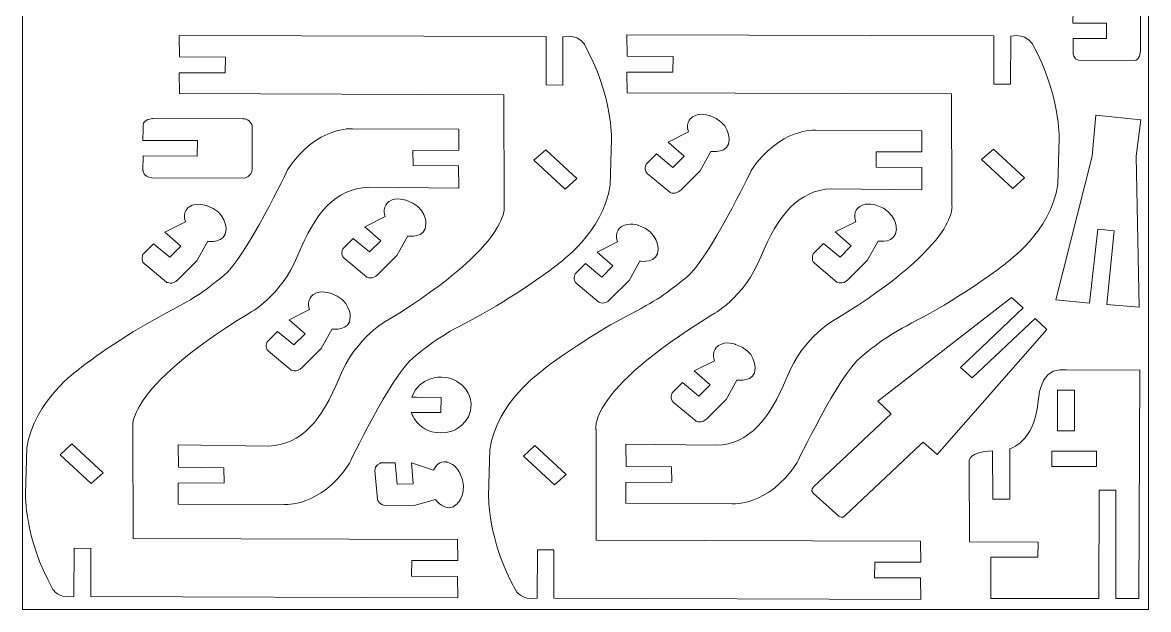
# Model space of a CAD drawing. Header units: millimetres. Extents: x -291 to 122, y -94 to 216.
# Drawn here: x -291.3 to -86.3, y -94.1 to 12.8 of the extents above; entities that cross this region are included whole.
import ezdxf

# ---------------------------------------------------------------- set-up
doc = ezdxf.new("R2010")
doc.units = ezdxf.units.MM
doc.header["$MEASUREMENT"] = 0
doc.layers.add('layer 1', color=7, linetype='Continuous')

msp = doc.modelspace()

# ---------------------------------------------------------------- linework, layer by layer
at = {"layer": 'layer 1', "color": 250, "lineweight": 20}
for points in [[(-291.261, -94.1381), (-86.261, -94.1381), (-86.261, 216.2479), (-291.261, 216.2479), (-291.261, -94.1381)], [(-102.7991, -61.5552), (-99.7037, -61.5552), (-99.7037, -54.1772), (-102.7991, -54.1772), (-102.7991, -61.5552)], [(-103.8462, -68.0952), (-95.7236, -68.0952), (-95.7236, -65.3022), (-103.8462, -65.3022), (-103.8462, -68.0952)]]:
    msp.add_lwpolyline(points, close=True, dxfattribs=at)
for points, knots in [([(-100.0139, 12.7359), (-100.0139, 12.7359), (-93.8823, 12.7243), (-93.8823, 12.7243), (-93.8823, 12.7243), (-93.8823, 12.7243), (-93.9039, 9.9082), (-93.9039, 9.9082), (-93.9039, 9.9082), (-93.9039, 9.9082), (-99.9924, 9.943), (-99.9924, 9.943), (-99.9924, 9.943), (-99.9924, 9.943), (-100.0032, 7.2841), (-100.0032, 7.2841), (-100.0032, 7.2841), (-100.0032, 7.2841), (-99.9709, 6.0911), (-99.0088, 5.9749), (-99.0088, 5.9749), (-99.0088, 5.9749), (-88.6339, 5.9048), (-88.6339, 5.9048), (-88.6339, 5.9048), (-88.6339, 5.9048), (-87.7436, 6.1084), (-87.7401, 7.5922), (-87.7401, 7.5922), (-87.7401, 7.5922), (-87.7433, 15.4706), (-87.7433, 15.4706), (-87.7433, 15.4706), (-87.7433, 15.4706), (-87.9515, 16.7507), (-88.7915, 16.7158), (-88.7915, 16.7158), (-88.7915, 16.7158), (-98.9153, 16.7623), (-98.9153, 16.7623), (-98.9153, 16.7623), (-98.9153, 16.7623), (-99.9637, 16.6344), (-99.9923, 15.552), (-99.9923, 15.552), (-99.9923, 15.552), (-99.9995, 14.9352), (-99.9995, 14.9352), (-99.9995, 14.9352), (-99.9995, 14.9352), (-100.0139, 12.7359), (-100.0139, 12.7359)], [0, 0, 0, 0, 0.07142857, 0.07142857, 0.07142857, 0.07142857, 0.14285714, 0.14285714, 0.14285714, 0.14285714, 0.21428571, 0.21428571, 0.21428571, 0.21428571, 0.28571429, 0.28571429, 0.28571429, 0.28571429, 0.35714286, 0.35714286, 0.35714286, 0.35714286, 0.42857143, 0.42857143, 0.42857143, 0.42857143, 0.5, 0.5, 0.5, 0.5, 0.57142857, 0.57142857, 0.57142857, 0.57142857, 0.64285714, 0.64285714, 0.64285714, 0.64285714, 0.71428571, 0.71428571, 0.71428571, 0.71428571, 0.78571429, 0.78571429, 0.78571429, 0.78571429, 0.85714286, 0.85714286, 0.85714286, 0.85714286, 1, 1, 1, 1]), ([(-262.7272, 10.4819), (-262.7272, 10.4819), (-262.6807, 6.5718), (-262.6807, 6.5718), (-262.6807, 6.5718), (-262.6807, 6.5718), (-254.3018, 6.5252), (-254.3018, 6.5252), (-254.3018, 6.5252), (-254.3018, 6.5252), (-254.3485, 3.6858), (-254.3485, 3.6858), (-254.3485, 3.6858), (-254.3485, 3.6858), (-262.7272, 3.6858), (-262.7272, 3.6858), (-262.7272, 3.6858), (-262.7272, 3.6858), (-262.6575, -0.1312), (-262.6575, -0.1312), (-262.6575, -0.1312), (-262.6575, -0.1312), (-203.6335, -0.3175), (-203.6335, -0.3175), (-203.6335, -0.3175), (-203.6335, -0.3175), (-203.5871, -20.4031), (-203.5871, -20.4031), (-203.5871, -20.4031), (-203.5871, -20.4031), (-201.5859, -27.1991), (-224.6739, -41.35), (-224.6739, -41.35), (-224.6739, -41.35), (-230.5391, -44.3294), (-233.6112, -51.9633), (-233.6112, -51.9633), (-236.6833, -59.5971), (-240.5004, -64.1124), (-246.4586, -64.3452), (-246.4586, -64.3452), (-246.4586, -64.3452), (-262.9135, -64.159), (-262.9135, -64.159), (-262.9135, -64.159), (-262.9135, -64.159), (-262.8788, -68.2206), (-262.8788, -68.2206), (-262.8788, -68.2206), (-262.8788, -68.2206), (-254.5932, -68.2904), (-254.5932, -68.2904), (-254.5932, -68.2904), (-254.5932, -68.2904), (-254.57, -71.0601), (-254.57, -71.0601), (-254.57, -71.0601), (-254.57, -71.0601), (-262.914, -71.0949), (-262.914, -71.0949), (-262.914, -71.0949), (-262.914, -71.0949), (-262.9256, -74.912), (-262.9256, -74.912), (-262.9256, -74.912), (-262.9256, -74.912), (-243.5734, -75.0052), (-243.5734, -75.0052), (-243.5734, -75.0052), (-243.5734, -75.0052), (-237.0567, -75.5402), (-231.8431, -67.6734), (-231.8431, -67.6734), (-231.8431, -67.6734), (-224.116, -51.521), (-220.1129, -48.2625), (-220.1129, -48.2625), (-216.1097, -45.0041), (-215.0856, -44.2594), (-208.7085, -40.9079), (-208.7085, -40.9079), (-202.3313, -37.5564), (-193.999, -31.5985), (-193.6732, -31.0864), (-193.6732, -31.0864), (-193.6732, -31.0864), (-185.5274, -25.4882), (-184.2705, -16.8301), (-184.2705, -16.8301), (-184.2705, -16.8301), (-184.0374, -8.4051), (-184.0374, -8.4051), (-184.0374, -8.4051), (-184.0374, -8.4051), (-183.8048, -0.3518), (-188.9718, 8.8647), (-188.9718, 8.8647), (-188.9718, 8.8647), (-189.9726, 10.7266), (-192.8586, 10.2379), (-192.8586, 10.2379), (-192.8586, 10.2379), (-192.9052, 1.44), (-192.9052, 1.44), (-192.9052, 1.44), (-192.9052, 1.44), (-195.9309, 1.4634), (-195.9309, 1.4634), (-195.9309, 1.4634), (-195.9309, 1.4634), (-195.9309, 10.2611), (-195.9309, 10.2611), (-195.9309, 10.2611), (-195.9309, 10.2611), (-262.7272, 10.4819), (-262.7272, 10.4819)], [0, 0, 0, 0, 0.03333333, 0.03333333, 0.03333333, 0.03333333, 0.06666667, 0.06666667, 0.06666667, 0.06666667, 0.1, 0.1, 0.1, 0.1, 0.13333333, 0.13333333, 0.13333333, 0.13333333, 0.16666667, 0.16666667, 0.16666667, 0.16666667, 0.2, 0.2, 0.2, 0.2, 0.23333333, 0.23333333, 0.23333333, 0.23333333, 0.26666667, 0.26666667, 0.26666667, 0.26666667, 0.3, 0.3, 0.3, 0.3, 0.33333333, 0.33333333, 0.33333333, 0.33333333, 0.36666667, 0.36666667, 0.36666667, 0.36666667, 0.4, 0.4, 0.4, 0.4, 0.43333333, 0.43333333, 0.43333333, 0.43333333, 0.46666667, 0.46666667, 0.46666667, 0.46666667, 0.5, 0.5, 0.5, 0.5, 0.53333333, 0.53333333, 0.53333333, 0.53333333, 0.56666667, 0.56666667, 0.56666667, 0.56666667, 0.6, 0.6, 0.6, 0.6, 0.63333333, 0.63333333, 0.63333333, 0.63333333, 0.66666667, 0.66666667, 0.66666667, 0.66666667, 0.7, 0.7, 0.7, 0.7, 0.73333333, 0.73333333, 0.73333333, 0.73333333, 0.76666667, 0.76666667, 0.76666667, 0.76666667, 0.8, 0.8, 0.8, 0.8, 0.83333333, 0.83333333, 0.83333333, 0.83333333, 0.86666667, 0.86666667, 0.86666667, 0.86666667, 0.9, 0.9, 0.9, 0.9, 0.93333333, 0.93333333, 0.93333333, 0.93333333, 1, 1, 1, 1]), ([(-181.2167, 10.6105), (-181.2167, 10.6105), (-181.1703, 6.7004), (-181.1703, 6.7004), (-181.1703, 6.7004), (-181.1703, 6.7004), (-172.7913, 6.6538), (-172.7913, 6.6538), (-172.7913, 6.6538), (-172.7913, 6.6538), (-172.838, 3.8144), (-172.838, 3.8144), (-172.838, 3.8144), (-172.838, 3.8144), (-181.2167, 3.8144), (-181.2167, 3.8144), (-181.2167, 3.8144), (-181.2167, 3.8144), (-181.147, -0.0026), (-181.147, -0.0026), (-181.147, -0.0026), (-181.147, -0.0026), (-122.1231, -0.1889), (-122.1231, -0.1889), (-122.1231, -0.1889), (-122.1231, -0.1889), (-122.0766, -20.2745), (-122.0766, -20.2745), (-122.0766, -20.2745), (-122.0766, -20.2745), (-120.0754, -27.0705), (-143.1634, -41.2214), (-143.1634, -41.2214), (-143.1634, -41.2214), (-149.0286, -44.2008), (-152.1007, -51.8347), (-152.1007, -51.8347), (-155.1729, -59.4685), (-158.9899, -63.9838), (-164.9481, -64.2165), (-164.9481, -64.2165), (-164.9481, -64.2165), (-181.403, -64.0304), (-181.403, -64.0304), (-181.403, -64.0304), (-181.403, -64.0304), (-181.3684, -68.092), (-181.3684, -68.092), (-181.3684, -68.092), (-181.3684, -68.092), (-173.0827, -68.1618), (-173.0827, -68.1618), (-173.0827, -68.1618), (-173.0827, -68.1618), (-173.0595, -70.9315), (-173.0595, -70.9315), (-173.0595, -70.9315), (-173.0595, -70.9315), (-181.4035, -70.9663), (-181.4035, -70.9663), (-181.4035, -70.9663), (-181.4035, -70.9663), (-181.4152, -74.7833), (-181.4152, -74.7833), (-181.4152, -74.7833), (-181.4152, -74.7833), (-162.0629, -74.8766), (-162.0629, -74.8766), (-162.0629, -74.8766), (-162.0629, -74.8766), (-155.5462, -75.4116), (-150.3326, -67.5448), (-150.3326, -67.5448), (-150.3326, -67.5448), (-142.6055, -51.3924), (-138.6024, -48.1339), (-138.6024, -48.1339), (-134.5992, -44.8755), (-133.5751, -44.1308), (-127.198, -40.7793), (-127.198, -40.7793), (-120.8208, -37.4278), (-112.4885, -31.4699), (-112.1627, -30.9577), (-112.1627, -30.9577), (-112.1627, -30.9577), (-104.0169, -25.3596), (-102.76, -16.7015), (-102.76, -16.7015), (-102.76, -16.7015), (-102.5269, -8.2765), (-102.5269, -8.2765), (-102.5269, -8.2765), (-102.5269, -8.2765), (-102.2943, -0.2232), (-107.4613, 8.9933), (-107.4613, 8.9933), (-107.4613, 8.9933), (-108.4622, 10.8552), (-111.3481, 10.3665), (-111.3481, 10.3665), (-111.3481, 10.3665), (-111.3948, 1.5687), (-111.3948, 1.5687), (-111.3948, 1.5687), (-111.3948, 1.5687), (-114.4204, 1.5921), (-114.4204, 1.5921), (-114.4204, 1.5921), (-114.4204, 1.5921), (-114.4204, 10.3897), (-114.4204, 10.3897), (-114.4204, 10.3897), (-114.4204, 10.3897), (-181.2167, 10.6105), (-181.2167, 10.6105)], [0, 0, 0, 0, 0.03333333, 0.03333333, 0.03333333, 0.03333333, 0.06666667, 0.06666667, 0.06666667, 0.06666667, 0.1, 0.1, 0.1, 0.1, 0.13333333, 0.13333333, 0.13333333, 0.13333333, 0.16666667, 0.16666667, 0.16666667, 0.16666667, 0.2, 0.2, 0.2, 0.2, 0.23333333, 0.23333333, 0.23333333, 0.23333333, 0.26666667, 0.26666667, 0.26666667, 0.26666667, 0.3, 0.3, 0.3, 0.3, 0.33333333, 0.33333333, 0.33333333, 0.33333333, 0.36666667, 0.36666667, 0.36666667, 0.36666667, 0.4, 0.4, 0.4, 0.4, 0.43333333, 0.43333333, 0.43333333, 0.43333333, 0.46666667, 0.46666667, 0.46666667, 0.46666667, 0.5, 0.5, 0.5, 0.5, 0.53333333, 0.53333333, 0.53333333, 0.53333333, 0.56666667, 0.56666667, 0.56666667, 0.56666667, 0.6, 0.6, 0.6, 0.6, 0.63333333, 0.63333333, 0.63333333, 0.63333333, 0.66666667, 0.66666667, 0.66666667, 0.66666667, 0.7, 0.7, 0.7, 0.7, 0.73333333, 0.73333333, 0.73333333, 0.73333333, 0.76666667, 0.76666667, 0.76666667, 0.76666667, 0.8, 0.8, 0.8, 0.8, 0.83333333, 0.83333333, 0.83333333, 0.83333333, 0.86666667, 0.86666667, 0.86666667, 0.86666667, 0.9, 0.9, 0.9, 0.9, 0.93333333, 0.93333333, 0.93333333, 0.93333333, 1, 1, 1, 1]), ([(-172.8526, -13.5627), (-172.8526, -13.5627), (-175.8283, -11.0868), (-175.8283, -11.0868), (-175.8283, -11.0868), (-175.8283, -11.0868), (-177.7136, -12.9721), (-177.7136, -12.9721), (-177.7136, -12.9721), (-177.7136, -12.9721), (-178.2144, -14.0773), (-177.5045, -14.6825), (-177.5045, -14.6825), (-177.5045, -14.6825), (-173.4198, -18.1038), (-173.4198, -18.1038), (-173.4198, -18.1038), (-173.4198, -18.1038), (-172.3491, -18.7208), (-171.3716, -17.6501), (-171.3716, -17.6501), (-171.3716, -17.6501), (-167.9038, -14.1938), (-167.9038, -14.1938), (-167.9038, -14.1938), (-167.9038, -14.1938), (-165.9133, -10.6443), (-165.9133, -10.6443), (-165.9133, -10.6443), (-165.9133, -10.6443), (-162.5731, -11.1799), (-162.5963, -8.4566), (-162.5963, -8.4566), (-162.5963, -8.4566), (-162.4914, -5.2913), (-166.1689, -4.1391), (-166.1689, -4.1391), (-166.1689, -4.1391), (-167.961, -3.4639), (-169.2644, -4.3485), (-169.2644, -4.3485), (-169.2644, -4.3485), (-170.719, -5.1746), (-169.9859, -7.1181), (-169.9859, -7.1181), (-169.9859, -7.1181), (-173.7333, -8.9802), (-173.7333, -8.9802), (-173.7333, -8.9802), (-173.7333, -8.9802), (-170.8239, -11.5287), (-170.8239, -11.5287), (-170.8239, -11.5287), (-170.8239, -11.5287), (-172.8526, -13.5627), (-172.8526, -13.5627)], [0, 0, 0, 0, 0.06666667, 0.06666667, 0.06666667, 0.06666667, 0.13333333, 0.13333333, 0.13333333, 0.13333333, 0.2, 0.2, 0.2, 0.2, 0.26666667, 0.26666667, 0.26666667, 0.26666667, 0.33333333, 0.33333333, 0.33333333, 0.33333333, 0.4, 0.4, 0.4, 0.4, 0.46666667, 0.46666667, 0.46666667, 0.46666667, 0.53333333, 0.53333333, 0.53333333, 0.53333333, 0.6, 0.6, 0.6, 0.6, 0.66666667, 0.66666667, 0.66666667, 0.66666667, 0.73333333, 0.73333333, 0.73333333, 0.73333333, 0.8, 0.8, 0.8, 0.8, 0.86666667, 0.86666667, 0.86666667, 0.86666667, 1, 1, 1, 1]), ([(-95.8241, -4.027), (-95.8241, -4.027), (-87.6781, -4.9114), (-87.6781, -4.9114), (-87.6781, -4.9114), (-87.6781, -4.9114), (-88.5159, -11.5214), (-88.5159, -11.5214), (-88.5159, -11.5214), (-88.5159, -11.5214), (-87.9573, -39.0316), (-87.9573, -39.0316), (-87.9573, -39.0316), (-87.9573, -39.0316), (-93.8692, -38.5661), (-93.8692, -38.5661), (-93.8692, -38.5661), (-93.8692, -38.5661), (-92.5192, -25.1135), (-92.5192, -25.1135), (-92.5192, -25.1135), (-92.5192, -25.1135), (-95.4983, -24.8343), (-95.4983, -24.8343), (-95.4983, -24.8343), (-95.4983, -24.8343), (-96.9879, -38.3333), (-96.9879, -38.3333), (-96.9879, -38.3333), (-96.9879, -38.3333), (-103.1323, -37.6817), (-103.1323, -37.6817), (-103.1323, -37.6817), (-103.1323, -37.6817), (-96.5227, -11.521), (-96.5227, -11.521), (-96.5227, -11.521), (-96.5227, -11.521), (-95.8241, -4.027), (-95.8241, -4.027)], [0, 0, 0, 0, 0.09090909, 0.09090909, 0.09090909, 0.09090909, 0.18181818, 0.18181818, 0.18181818, 0.18181818, 0.27272727, 0.27272727, 0.27272727, 0.27272727, 0.36363636, 0.36363636, 0.36363636, 0.36363636, 0.45454545, 0.45454545, 0.45454545, 0.45454545, 0.54545455, 0.54545455, 0.54545455, 0.54545455, 0.63636364, 0.63636364, 0.63636364, 0.63636364, 0.72727273, 0.72727273, 0.72727273, 0.72727273, 0.81818182, 0.81818182, 0.81818182, 0.81818182, 1, 1, 1, 1]), ([(-212.0197, -92.0143), (-212.0197, -92.0143), (-212.0661, -88.1042), (-212.0661, -88.1042), (-212.0661, -88.1042), (-212.0661, -88.1042), (-220.445, -88.0576), (-220.445, -88.0576), (-220.445, -88.0576), (-220.445, -88.0576), (-220.3984, -85.2182), (-220.3984, -85.2182), (-220.3984, -85.2182), (-220.3984, -85.2182), (-212.0197, -85.2182), (-212.0197, -85.2182), (-212.0197, -85.2182), (-212.0197, -85.2182), (-212.0893, -81.4012), (-212.0893, -81.4012), (-212.0893, -81.4012), (-212.0893, -81.4012), (-271.1133, -81.2149), (-271.1133, -81.2149), (-271.1133, -81.2149), (-271.1133, -81.2149), (-271.1598, -61.1293), (-271.1598, -61.1293), (-271.1598, -61.1293), (-271.1598, -61.1293), (-273.161, -54.3332), (-250.073, -40.1824), (-250.073, -40.1824), (-250.073, -40.1824), (-244.2078, -37.203), (-241.1356, -29.5691), (-241.1356, -29.5691), (-238.0635, -21.9353), (-234.2465, -17.42), (-228.2882, -17.1872), (-228.2882, -17.1872), (-228.2882, -17.1872), (-211.8334, -17.3734), (-211.8334, -17.3734), (-211.8334, -17.3734), (-211.8334, -17.3734), (-211.868, -13.3118), (-211.868, -13.3118), (-211.868, -13.3118), (-211.868, -13.3118), (-220.1537, -13.242), (-220.1537, -13.242), (-220.1537, -13.242), (-220.1537, -13.242), (-220.1769, -10.4723), (-220.1769, -10.4723), (-220.1769, -10.4723), (-220.1769, -10.4723), (-211.8328, -10.4374), (-211.8328, -10.4374), (-211.8328, -10.4374), (-211.8328, -10.4374), (-211.8212, -6.6204), (-211.8212, -6.6204), (-211.8212, -6.6204), (-211.8212, -6.6204), (-231.1735, -6.5272), (-231.1735, -6.5272), (-231.1735, -6.5272), (-231.1735, -6.5272), (-237.6902, -5.9922), (-242.9038, -13.859), (-242.9038, -13.859), (-242.9038, -13.859), (-250.6308, -30.0114), (-254.634, -33.2698), (-254.634, -33.2698), (-258.6371, -36.5283), (-259.6612, -37.273), (-266.0384, -40.6245), (-266.0384, -40.6245), (-272.4156, -43.976), (-280.7479, -49.9339), (-281.0737, -50.446), (-281.0737, -50.446), (-281.0737, -50.446), (-289.2195, -56.0442), (-290.4763, -64.7023), (-290.4763, -64.7023), (-290.4763, -64.7023), (-290.7095, -73.1273), (-290.7095, -73.1273), (-290.7095, -73.1273), (-290.7095, -73.1273), (-290.942, -81.1806), (-285.7751, -90.3971), (-285.7751, -90.3971), (-285.7751, -90.3971), (-284.7742, -92.259), (-281.8882, -91.7702), (-281.8882, -91.7702), (-281.8882, -91.7702), (-281.8416, -82.9724), (-281.8416, -82.9724), (-281.8416, -82.9724), (-281.8416, -82.9724), (-278.816, -82.9958), (-278.816, -82.9958), (-278.816, -82.9958), (-278.816, -82.9958), (-278.816, -91.7935), (-278.816, -91.7935), (-278.816, -91.7935), (-278.816, -91.7935), (-212.0197, -92.0143), (-212.0197, -92.0143)], [0, 0, 0, 0, 0.03333333, 0.03333333, 0.03333333, 0.03333333, 0.06666667, 0.06666667, 0.06666667, 0.06666667, 0.1, 0.1, 0.1, 0.1, 0.13333333, 0.13333333, 0.13333333, 0.13333333, 0.16666667, 0.16666667, 0.16666667, 0.16666667, 0.2, 0.2, 0.2, 0.2, 0.23333333, 0.23333333, 0.23333333, 0.23333333, 0.26666667, 0.26666667, 0.26666667, 0.26666667, 0.3, 0.3, 0.3, 0.3, 0.33333333, 0.33333333, 0.33333333, 0.33333333, 0.36666667, 0.36666667, 0.36666667, 0.36666667, 0.4, 0.4, 0.4, 0.4, 0.43333333, 0.43333333, 0.43333333, 0.43333333, 0.46666667, 0.46666667, 0.46666667, 0.46666667, 0.5, 0.5, 0.5, 0.5, 0.53333333, 0.53333333, 0.53333333, 0.53333333, 0.56666667, 0.56666667, 0.56666667, 0.56666667, 0.6, 0.6, 0.6, 0.6, 0.63333333, 0.63333333, 0.63333333, 0.63333333, 0.66666667, 0.66666667, 0.66666667, 0.66666667, 0.7, 0.7, 0.7, 0.7, 0.73333333, 0.73333333, 0.73333333, 0.73333333, 0.76666667, 0.76666667, 0.76666667, 0.76666667, 0.8, 0.8, 0.8, 0.8, 0.83333333, 0.83333333, 0.83333333, 0.83333333, 0.86666667, 0.86666667, 0.86666667, 0.86666667, 0.9, 0.9, 0.9, 0.9, 0.93333333, 0.93333333, 0.93333333, 0.93333333, 1, 1, 1, 1]), ([(-269.3459, -8.6827), (-269.3459, -8.6827), (-259.4077, -8.6943), (-259.4077, -8.6943), (-259.4077, -8.6943), (-259.4077, -8.6943), (-259.4427, -11.5105), (-259.4427, -11.5105), (-259.4427, -11.5105), (-259.4427, -11.5105), (-269.3111, -11.4756), (-269.3111, -11.4756), (-269.3111, -11.4756), (-269.3111, -11.4756), (-269.3285, -14.1345), (-269.3285, -14.1345), (-269.3285, -14.1345), (-269.3285, -14.1345), (-269.2762, -15.3275), (-267.7168, -15.4438), (-267.7168, -15.4438), (-267.7168, -15.4438), (-250.9013, -15.5138), (-250.9013, -15.5138), (-250.9013, -15.5138), (-250.9013, -15.5138), (-249.4583, -15.3102), (-249.4525, -13.8264), (-249.4525, -13.8264), (-249.4525, -13.8264), (-249.4577, -5.948), (-249.4577, -5.948), (-249.4577, -5.948), (-249.4577, -5.948), (-249.7952, -4.6679), (-251.1567, -4.7028), (-251.1567, -4.7028), (-251.1567, -4.7028), (-267.5653, -4.6563), (-267.5653, -4.6563), (-267.5653, -4.6563), (-267.5653, -4.6563), (-269.2645, -4.7842), (-269.3109, -5.8666), (-269.3109, -5.8666), (-269.3109, -5.8666), (-269.3225, -6.4834), (-269.3225, -6.4834), (-269.3225, -6.4834), (-269.3225, -6.4834), (-269.3459, -8.6827), (-269.3459, -8.6827)], [0, 0, 0, 0, 0.07142857, 0.07142857, 0.07142857, 0.07142857, 0.14285714, 0.14285714, 0.14285714, 0.14285714, 0.21428571, 0.21428571, 0.21428571, 0.21428571, 0.28571429, 0.28571429, 0.28571429, 0.28571429, 0.35714286, 0.35714286, 0.35714286, 0.35714286, 0.42857143, 0.42857143, 0.42857143, 0.42857143, 0.5, 0.5, 0.5, 0.5, 0.57142857, 0.57142857, 0.57142857, 0.57142857, 0.64285714, 0.64285714, 0.64285714, 0.64285714, 0.71428571, 0.71428571, 0.71428571, 0.71428571, 0.78571429, 0.78571429, 0.78571429, 0.78571429, 0.85714286, 0.85714286, 0.85714286, 0.85714286, 1, 1, 1, 1]), ([(-127.7041, -92.2977), (-127.7041, -92.2977), (-127.7506, -88.3876), (-127.7506, -88.3876), (-127.7506, -88.3876), (-127.7506, -88.3876), (-136.1295, -88.341), (-136.1295, -88.341), (-136.1295, -88.341), (-136.1295, -88.341), (-136.0829, -85.5016), (-136.0829, -85.5016), (-136.0829, -85.5016), (-136.0829, -85.5016), (-127.7041, -85.5016), (-127.7041, -85.5016), (-127.7041, -85.5016), (-127.7041, -85.5016), (-127.7738, -81.6846), (-127.7738, -81.6846), (-127.7738, -81.6846), (-127.7738, -81.6846), (-186.7978, -81.4983), (-186.7978, -81.4983), (-186.7978, -81.4983), (-186.7978, -81.4983), (-186.8442, -61.4127), (-186.8442, -61.4127), (-186.8442, -61.4127), (-186.8442, -61.4127), (-188.8454, -54.6167), (-165.7574, -40.4658), (-165.7574, -40.4658), (-165.7574, -40.4658), (-159.8922, -37.4864), (-156.8201, -29.8525), (-156.8201, -29.8525), (-153.748, -22.2187), (-149.931, -17.7034), (-143.9727, -17.4707), (-143.9727, -17.4707), (-143.9727, -17.4707), (-127.5178, -17.6568), (-127.5178, -17.6568), (-127.5178, -17.6568), (-127.5178, -17.6568), (-127.5525, -13.5952), (-127.5525, -13.5952), (-127.5525, -13.5952), (-127.5525, -13.5952), (-135.8382, -13.5254), (-135.8382, -13.5254), (-135.8382, -13.5254), (-135.8382, -13.5254), (-135.8614, -10.7557), (-135.8614, -10.7557), (-135.8614, -10.7557), (-135.8614, -10.7557), (-127.5173, -10.7209), (-127.5173, -10.7209), (-127.5173, -10.7209), (-127.5173, -10.7209), (-127.5057, -6.9039), (-127.5057, -6.9039), (-127.5057, -6.9039), (-127.5057, -6.9039), (-146.858, -6.8106), (-146.858, -6.8106), (-146.858, -6.8106), (-146.858, -6.8106), (-153.3747, -6.2756), (-158.5882, -14.1424), (-158.5882, -14.1424), (-158.5882, -14.1424), (-166.3153, -30.2948), (-170.3184, -33.5533), (-170.3184, -33.5533), (-174.3216, -36.8117), (-175.3457, -37.5564), (-181.7229, -40.9079), (-181.7229, -40.9079), (-188.1, -44.2594), (-196.4323, -50.2173), (-196.7581, -50.7295), (-196.7581, -50.7295), (-196.7581, -50.7295), (-204.904, -56.3276), (-206.1608, -64.9857), (-206.1608, -64.9857), (-206.1608, -64.9857), (-206.3939, -73.4107), (-206.3939, -73.4107), (-206.3939, -73.4107), (-206.3939, -73.4107), (-206.6265, -81.464), (-201.4596, -90.6805), (-201.4596, -90.6805), (-201.4596, -90.6805), (-200.4587, -92.5424), (-197.5727, -92.0537), (-197.5727, -92.0537), (-197.5727, -92.0537), (-197.5261, -83.2559), (-197.5261, -83.2559), (-197.5261, -83.2559), (-197.5261, -83.2559), (-194.5004, -83.2793), (-194.5004, -83.2793), (-194.5004, -83.2793), (-194.5004, -83.2793), (-194.5004, -92.0769), (-194.5004, -92.0769), (-194.5004, -92.0769), (-194.5004, -92.0769), (-127.7041, -92.2977), (-127.7041, -92.2977)], [0, 0, 0, 0, 0.03333333, 0.03333333, 0.03333333, 0.03333333, 0.06666667, 0.06666667, 0.06666667, 0.06666667, 0.1, 0.1, 0.1, 0.1, 0.13333333, 0.13333333, 0.13333333, 0.13333333, 0.16666667, 0.16666667, 0.16666667, 0.16666667, 0.2, 0.2, 0.2, 0.2, 0.23333333, 0.23333333, 0.23333333, 0.23333333, 0.26666667, 0.26666667, 0.26666667, 0.26666667, 0.3, 0.3, 0.3, 0.3, 0.33333333, 0.33333333, 0.33333333, 0.33333333, 0.36666667, 0.36666667, 0.36666667, 0.36666667, 0.4, 0.4, 0.4, 0.4, 0.43333333, 0.43333333, 0.43333333, 0.43333333, 0.46666667, 0.46666667, 0.46666667, 0.46666667, 0.5, 0.5, 0.5, 0.5, 0.53333333, 0.53333333, 0.53333333, 0.53333333, 0.56666667, 0.56666667, 0.56666667, 0.56666667, 0.6, 0.6, 0.6, 0.6, 0.63333333, 0.63333333, 0.63333333, 0.63333333, 0.66666667, 0.66666667, 0.66666667, 0.66666667, 0.7, 0.7, 0.7, 0.7, 0.73333333, 0.73333333, 0.73333333, 0.73333333, 0.76666667, 0.76666667, 0.76666667, 0.76666667, 0.8, 0.8, 0.8, 0.8, 0.83333333, 0.83333333, 0.83333333, 0.83333333, 0.86666667, 0.86666667, 0.86666667, 0.86666667, 0.9, 0.9, 0.9, 0.9, 0.93333333, 0.93333333, 0.93333333, 0.93333333, 1, 1, 1, 1]), ([(-114.5019, -10.2425), (-114.5019, -10.2425), (-116.6548, -12.151), (-116.6548, -12.151), (-116.6548, -12.151), (-116.6548, -12.151), (-110.9409, -17.4344), (-110.9409, -17.4344), (-110.9409, -17.4344), (-110.9409, -17.4344), (-108.8576, -15.4677), (-108.8576, -15.4677), (-108.8576, -15.4677), (-108.8576, -15.4677), (-114.5019, -10.2425), (-114.5019, -10.2425)], [0, 0, 0, 0, 0.2, 0.2, 0.2, 0.2, 0.4, 0.4, 0.4, 0.4, 0.6, 0.6, 0.6, 0.6, 1, 1, 1, 1]), ([(-196.0124, -10.3711), (-196.0124, -10.3711), (-198.1652, -12.2796), (-198.1652, -12.2796), (-198.1652, -12.2796), (-198.1652, -12.2796), (-192.4513, -17.563), (-192.4513, -17.563), (-192.4513, -17.563), (-192.4513, -17.563), (-190.3681, -15.5963), (-190.3681, -15.5963), (-190.3681, -15.5963), (-190.3681, -15.5963), (-196.0124, -10.3711), (-196.0124, -10.3711)], [0, 0, 0, 0, 0.2, 0.2, 0.2, 0.2, 0.4, 0.4, 0.4, 0.4, 0.6, 0.6, 0.6, 0.6, 1, 1, 1, 1]), ([(-264.4628, -29.9534), (-264.4628, -29.9534), (-267.4385, -27.4775), (-267.4385, -27.4775), (-267.4385, -27.4775), (-267.4385, -27.4775), (-269.3237, -29.3628), (-269.3237, -29.3628), (-269.3237, -29.3628), (-269.3237, -29.3628), (-269.8246, -30.468), (-269.1147, -31.0732), (-269.1147, -31.0732), (-269.1147, -31.0732), (-265.03, -34.4945), (-265.03, -34.4945), (-265.03, -34.4945), (-265.03, -34.4945), (-263.9592, -35.1115), (-262.9818, -34.0408), (-262.9818, -34.0408), (-262.9818, -34.0408), (-259.514, -30.5844), (-259.514, -30.5844), (-259.514, -30.5844), (-259.514, -30.5844), (-257.5235, -27.035), (-257.5235, -27.035), (-257.5235, -27.035), (-257.5235, -27.035), (-254.1833, -27.5705), (-254.2065, -24.8473), (-254.2065, -24.8473), (-254.2065, -24.8473), (-254.1016, -21.6819), (-257.7791, -20.5298), (-257.7791, -20.5298), (-257.7791, -20.5298), (-259.5712, -19.8545), (-260.8746, -20.7391), (-260.8746, -20.7391), (-260.8746, -20.7391), (-262.3292, -21.5653), (-261.5961, -23.5088), (-261.5961, -23.5088), (-261.5961, -23.5088), (-265.3435, -25.3709), (-265.3435, -25.3709), (-265.3435, -25.3709), (-265.3435, -25.3709), (-262.4341, -27.9194), (-262.4341, -27.9194), (-262.4341, -27.9194), (-262.4341, -27.9194), (-264.4628, -29.9534), (-264.4628, -29.9534)], [0, 0, 0, 0, 0.06666667, 0.06666667, 0.06666667, 0.06666667, 0.13333333, 0.13333333, 0.13333333, 0.13333333, 0.2, 0.2, 0.2, 0.2, 0.26666667, 0.26666667, 0.26666667, 0.26666667, 0.33333333, 0.33333333, 0.33333333, 0.33333333, 0.4, 0.4, 0.4, 0.4, 0.46666667, 0.46666667, 0.46666667, 0.46666667, 0.53333333, 0.53333333, 0.53333333, 0.53333333, 0.6, 0.6, 0.6, 0.6, 0.66666667, 0.66666667, 0.66666667, 0.66666667, 0.73333333, 0.73333333, 0.73333333, 0.73333333, 0.8, 0.8, 0.8, 0.8, 0.86666667, 0.86666667, 0.86666667, 0.86666667, 1, 1, 1, 1]), ([(-228.0741, -28.9866), (-228.0741, -28.9866), (-231.0498, -26.5107), (-231.0498, -26.5107), (-231.0498, -26.5107), (-231.0498, -26.5107), (-232.9351, -28.396), (-232.9351, -28.396), (-232.9351, -28.396), (-232.9351, -28.396), (-233.436, -29.5012), (-232.7261, -30.1064), (-232.7261, -30.1064), (-232.7261, -30.1064), (-228.6413, -33.5278), (-228.6413, -33.5278), (-228.6413, -33.5278), (-228.6413, -33.5278), (-227.5706, -34.1447), (-226.5931, -33.074), (-226.5931, -33.074), (-226.5931, -33.074), (-223.1254, -29.6177), (-223.1254, -29.6177), (-223.1254, -29.6177), (-223.1254, -29.6177), (-221.1349, -26.0683), (-221.1349, -26.0683), (-221.1349, -26.0683), (-221.1349, -26.0683), (-217.7946, -26.6038), (-217.8179, -23.8805), (-217.8179, -23.8805), (-217.8179, -23.8805), (-217.713, -20.7152), (-221.3905, -19.563), (-221.3905, -19.563), (-221.3905, -19.563), (-223.1825, -18.8878), (-224.486, -19.7724), (-224.486, -19.7724), (-224.486, -19.7724), (-225.9406, -20.5985), (-225.2075, -22.5421), (-225.2075, -22.5421), (-225.2075, -22.5421), (-228.9548, -24.4041), (-228.9548, -24.4041), (-228.9548, -24.4041), (-228.9548, -24.4041), (-226.0455, -26.9527), (-226.0455, -26.9527), (-226.0455, -26.9527), (-226.0455, -26.9527), (-228.0741, -28.9866), (-228.0741, -28.9866)], [0, 0, 0, 0, 0.06666667, 0.06666667, 0.06666667, 0.06666667, 0.13333333, 0.13333333, 0.13333333, 0.13333333, 0.2, 0.2, 0.2, 0.2, 0.26666667, 0.26666667, 0.26666667, 0.26666667, 0.33333333, 0.33333333, 0.33333333, 0.33333333, 0.4, 0.4, 0.4, 0.4, 0.46666667, 0.46666667, 0.46666667, 0.46666667, 0.53333333, 0.53333333, 0.53333333, 0.53333333, 0.6, 0.6, 0.6, 0.6, 0.66666667, 0.66666667, 0.66666667, 0.66666667, 0.73333333, 0.73333333, 0.73333333, 0.73333333, 0.8, 0.8, 0.8, 0.8, 0.86666667, 0.86666667, 0.86666667, 0.86666667, 1, 1, 1, 1]), ([(-142.4247, -29.9173), (-142.4247, -29.9173), (-145.4004, -27.4414), (-145.4004, -27.4414), (-145.4004, -27.4414), (-145.4004, -27.4414), (-147.2857, -29.3267), (-147.2857, -29.3267), (-147.2857, -29.3267), (-147.2857, -29.3267), (-147.7865, -30.4319), (-147.0767, -31.0371), (-147.0767, -31.0371), (-147.0767, -31.0371), (-142.9919, -34.4584), (-142.9919, -34.4584), (-142.9919, -34.4584), (-142.9919, -34.4584), (-141.9212, -35.0754), (-140.9437, -34.0047), (-140.9437, -34.0047), (-140.9437, -34.0047), (-137.4759, -30.5484), (-137.4759, -30.5484), (-137.4759, -30.5484), (-137.4759, -30.5484), (-135.4854, -26.9989), (-135.4854, -26.9989), (-135.4854, -26.9989), (-135.4854, -26.9989), (-132.1452, -27.5345), (-132.1684, -24.8112), (-132.1684, -24.8112), (-132.1684, -24.8112), (-132.0635, -21.6459), (-135.741, -20.4937), (-135.741, -20.4937), (-135.741, -20.4937), (-137.5331, -19.8185), (-138.8366, -20.703), (-138.8366, -20.703), (-138.8366, -20.703), (-140.2912, -21.5292), (-139.5581, -23.4727), (-139.5581, -23.4727), (-139.5581, -23.4727), (-143.3054, -25.3348), (-143.3054, -25.3348), (-143.3054, -25.3348), (-143.3054, -25.3348), (-140.396, -27.8833), (-140.396, -27.8833), (-140.396, -27.8833), (-140.396, -27.8833), (-142.4247, -29.9173), (-142.4247, -29.9173)], [0, 0, 0, 0, 0.06666667, 0.06666667, 0.06666667, 0.06666667, 0.13333333, 0.13333333, 0.13333333, 0.13333333, 0.2, 0.2, 0.2, 0.2, 0.26666667, 0.26666667, 0.26666667, 0.26666667, 0.33333333, 0.33333333, 0.33333333, 0.33333333, 0.4, 0.4, 0.4, 0.4, 0.46666667, 0.46666667, 0.46666667, 0.46666667, 0.53333333, 0.53333333, 0.53333333, 0.53333333, 0.6, 0.6, 0.6, 0.6, 0.66666667, 0.66666667, 0.66666667, 0.66666667, 0.73333333, 0.73333333, 0.73333333, 0.73333333, 0.8, 0.8, 0.8, 0.8, 0.86666667, 0.86666667, 0.86666667, 0.86666667, 1, 1, 1, 1]), ([(-185.7832, -33.5714), (-185.7832, -33.5714), (-188.7589, -31.0955), (-188.7589, -31.0955), (-188.7589, -31.0955), (-188.7589, -31.0955), (-190.6442, -32.9808), (-190.6442, -32.9808), (-190.6442, -32.9808), (-190.6442, -32.9808), (-191.145, -34.086), (-190.4352, -34.6912), (-190.4352, -34.6912), (-190.4352, -34.6912), (-186.3504, -38.1125), (-186.3504, -38.1125), (-186.3504, -38.1125), (-186.3504, -38.1125), (-185.2797, -38.7295), (-184.3022, -37.6588), (-184.3022, -37.6588), (-184.3022, -37.6588), (-180.8344, -34.2025), (-180.8344, -34.2025), (-180.8344, -34.2025), (-180.8344, -34.2025), (-178.8439, -30.653), (-178.8439, -30.653), (-178.8439, -30.653), (-178.8439, -30.653), (-175.5037, -31.1886), (-175.5269, -28.4653), (-175.5269, -28.4653), (-175.5269, -28.4653), (-175.422, -25.3), (-179.0995, -24.1478), (-179.0995, -24.1478), (-179.0995, -24.1478), (-180.8916, -23.4726), (-182.1951, -24.3571), (-182.1951, -24.3571), (-182.1951, -24.3571), (-183.6497, -25.1833), (-182.9166, -27.1268), (-182.9166, -27.1268), (-182.9166, -27.1268), (-186.6639, -28.9889), (-186.6639, -28.9889), (-186.6639, -28.9889), (-186.6639, -28.9889), (-183.7545, -31.5374), (-183.7545, -31.5374), (-183.7545, -31.5374), (-183.7545, -31.5374), (-185.7832, -33.5714), (-185.7832, -33.5714)], [0, 0, 0, 0, 0.06666667, 0.06666667, 0.06666667, 0.06666667, 0.13333333, 0.13333333, 0.13333333, 0.13333333, 0.2, 0.2, 0.2, 0.2, 0.26666667, 0.26666667, 0.26666667, 0.26666667, 0.33333333, 0.33333333, 0.33333333, 0.33333333, 0.4, 0.4, 0.4, 0.4, 0.46666667, 0.46666667, 0.46666667, 0.46666667, 0.53333333, 0.53333333, 0.53333333, 0.53333333, 0.6, 0.6, 0.6, 0.6, 0.66666667, 0.66666667, 0.66666667, 0.66666667, 0.73333333, 0.73333333, 0.73333333, 0.73333333, 0.8, 0.8, 0.8, 0.8, 0.86666667, 0.86666667, 0.86666667, 0.86666667, 1, 1, 1, 1]), ([(-241.8526, -45.9302), (-241.8526, -45.9302), (-244.8283, -43.4543), (-244.8283, -43.4543), (-244.8283, -43.4543), (-244.8283, -43.4543), (-246.7136, -45.3396), (-246.7136, -45.3396), (-246.7136, -45.3396), (-246.7136, -45.3396), (-247.2144, -46.4448), (-246.5045, -47.05), (-246.5045, -47.05), (-246.5045, -47.05), (-242.4198, -50.4714), (-242.4198, -50.4714), (-242.4198, -50.4714), (-242.4198, -50.4714), (-241.349, -51.0884), (-240.3716, -50.0176), (-240.3716, -50.0176), (-240.3716, -50.0176), (-236.9038, -46.5613), (-236.9038, -46.5613), (-236.9038, -46.5613), (-236.9038, -46.5613), (-234.9133, -43.0119), (-234.9133, -43.0119), (-234.9133, -43.0119), (-234.9133, -43.0119), (-231.5731, -43.5474), (-231.5963, -40.8242), (-231.5963, -40.8242), (-231.5963, -40.8242), (-231.4914, -37.6588), (-235.1689, -36.5066), (-235.1689, -36.5066), (-235.1689, -36.5066), (-236.961, -35.8314), (-238.2644, -36.716), (-238.2644, -36.716), (-238.2644, -36.716), (-239.719, -37.5422), (-238.9859, -39.4857), (-238.9859, -39.4857), (-238.9859, -39.4857), (-242.7333, -41.3477), (-242.7333, -41.3477), (-242.7333, -41.3477), (-242.7333, -41.3477), (-239.8239, -43.8963), (-239.8239, -43.8963), (-239.8239, -43.8963), (-239.8239, -43.8963), (-241.8526, -45.9302), (-241.8526, -45.9302)], [0, 0, 0, 0, 0.06666667, 0.06666667, 0.06666667, 0.06666667, 0.13333333, 0.13333333, 0.13333333, 0.13333333, 0.2, 0.2, 0.2, 0.2, 0.26666667, 0.26666667, 0.26666667, 0.26666667, 0.33333333, 0.33333333, 0.33333333, 0.33333333, 0.4, 0.4, 0.4, 0.4, 0.46666667, 0.46666667, 0.46666667, 0.46666667, 0.53333333, 0.53333333, 0.53333333, 0.53333333, 0.6, 0.6, 0.6, 0.6, 0.66666667, 0.66666667, 0.66666667, 0.66666667, 0.73333333, 0.73333333, 0.73333333, 0.73333333, 0.8, 0.8, 0.8, 0.8, 0.86666667, 0.86666667, 0.86666667, 0.86666667, 1, 1, 1, 1]), ([(-127.2692, -63.6312), (-127.2692, -63.6312), (-124.7091, -65.9122), (-124.7091, -65.9122), (-124.7091, -65.9122), (-124.7091, -65.9122), (-104.763, -43.1032), (-104.763, -43.1032), (-104.763, -43.1032), (-104.763, -43.1032), (-106.8693, -41.1364), (-106.8693, -41.1364), (-106.8693, -41.1364), (-106.8693, -41.1364), (-118.3907, -51.924), (-118.3907, -51.924), (-118.3907, -51.924), (-118.3907, -51.924), (-120.5087, -50.0388), (-120.5087, -50.0388), (-120.5087, -50.0388), (-120.5087, -50.0388), (-109.0702, -39.1924), (-109.0702, -39.1924), (-109.0702, -39.1924), (-109.0702, -39.1924), (-111.1764, -37.2605), (-111.1764, -37.2605), (-111.1764, -37.2605), (-111.1764, -37.2605), (-135.5456, -56.1592), (-135.5456, -56.1592), (-135.5456, -56.1592), (-135.5456, -56.1592), (-133.1249, -58.4689), (-133.1249, -58.4689), (-133.1249, -58.4689), (-133.1249, -58.4689), (-147.2295, -71.7586), (-147.2295, -71.7586), (-147.2295, -71.7586), (-147.2295, -71.7586), (-147.8578, -72.4684), (-147.3342, -72.934), (-147.3342, -72.934), (-147.3342, -72.934), (-142.6214, -77.1461), (-142.6214, -77.1461), (-142.6214, -77.1461), (-142.6214, -77.1461), (-141.9812, -77.6466), (-141.4692, -77.0182), (-141.4692, -77.0182), (-141.4692, -77.0182), (-127.7492, -64.0894), (-127.7492, -64.0894), (-127.7492, -64.0894), (-127.7492, -64.0894), (-127.2692, -63.6312), (-127.2692, -63.6312)], [0, 0, 0, 0, 0.0625, 0.0625, 0.0625, 0.0625, 0.125, 0.125, 0.125, 0.125, 0.1875, 0.1875, 0.1875, 0.1875, 0.25, 0.25, 0.25, 0.25, 0.3125, 0.3125, 0.3125, 0.3125, 0.375, 0.375, 0.375, 0.375, 0.4375, 0.4375, 0.4375, 0.4375, 0.5, 0.5, 0.5, 0.5, 0.5625, 0.5625, 0.5625, 0.5625, 0.625, 0.625, 0.625, 0.625, 0.6875, 0.6875, 0.6875, 0.6875, 0.75, 0.75, 0.75, 0.75, 0.8125, 0.8125, 0.8125, 0.8125, 0.875, 0.875, 0.875, 0.875, 1, 1, 1, 1]), ([(-168.1195, -55.2396), (-168.1195, -55.2396), (-171.0952, -52.7638), (-171.0952, -52.7638), (-171.0952, -52.7638), (-171.0952, -52.7638), (-172.9805, -54.649), (-172.9805, -54.649), (-172.9805, -54.649), (-172.9805, -54.649), (-173.4813, -55.7542), (-172.7715, -56.3594), (-172.7715, -56.3594), (-172.7715, -56.3594), (-168.6867, -59.7808), (-168.6867, -59.7808), (-168.6867, -59.7808), (-168.6867, -59.7808), (-167.616, -60.3978), (-166.6385, -59.3271), (-166.6385, -59.3271), (-166.6385, -59.3271), (-163.1707, -55.8707), (-163.1707, -55.8707), (-163.1707, -55.8707), (-163.1707, -55.8707), (-161.1802, -52.3213), (-161.1802, -52.3213), (-161.1802, -52.3213), (-161.1802, -52.3213), (-157.84, -52.8568), (-157.8632, -50.1336), (-157.8632, -50.1336), (-157.8632, -50.1336), (-157.7583, -46.9682), (-161.4358, -45.816), (-161.4358, -45.816), (-161.4358, -45.816), (-163.2279, -45.1408), (-164.5314, -46.0254), (-164.5314, -46.0254), (-164.5314, -46.0254), (-165.986, -46.8516), (-165.2529, -48.7951), (-165.2529, -48.7951), (-165.2529, -48.7951), (-169.0002, -50.6572), (-169.0002, -50.6572), (-169.0002, -50.6572), (-169.0002, -50.6572), (-166.0908, -53.2057), (-166.0908, -53.2057), (-166.0908, -53.2057), (-166.0908, -53.2057), (-168.1195, -55.2396), (-168.1195, -55.2396)], [0, 0, 0, 0, 0.06666667, 0.06666667, 0.06666667, 0.06666667, 0.13333333, 0.13333333, 0.13333333, 0.13333333, 0.2, 0.2, 0.2, 0.2, 0.26666667, 0.26666667, 0.26666667, 0.26666667, 0.33333333, 0.33333333, 0.33333333, 0.33333333, 0.4, 0.4, 0.4, 0.4, 0.46666667, 0.46666667, 0.46666667, 0.46666667, 0.53333333, 0.53333333, 0.53333333, 0.53333333, 0.6, 0.6, 0.6, 0.6, 0.66666667, 0.66666667, 0.66666667, 0.66666667, 0.73333333, 0.73333333, 0.73333333, 0.73333333, 0.8, 0.8, 0.8, 0.8, 0.86666667, 0.86666667, 0.86666667, 0.86666667, 1, 1, 1, 1]), ([(-87.8329, -50.5206), (-87.8329, -50.5206), (-87.9964, -92.1344), (-87.9964, -92.1344), (-87.9964, -92.1344), (-87.9964, -92.1344), (-92.2209, -92.1344), (-92.2209, -92.1344), (-92.2209, -92.1344), (-92.2209, -92.1344), (-92.2098, -72.4093), (-92.2098, -72.4093), (-92.2098, -72.4093), (-92.2098, -72.4093), (-95.2238, -72.3977), (-95.2238, -72.3977), (-95.2238, -72.3977), (-95.2238, -72.3977), (-95.3178, -92.1457), (-95.3178, -92.1457), (-95.3178, -92.1457), (-95.3178, -92.1457), (-114.9739, -92.1105), (-114.9739, -92.1105), (-114.9739, -92.1105), (-114.9739, -92.1105), (-114.951, -84.5928), (-114.951, -84.5928), (-114.951, -84.5928), (-114.951, -84.5928), (-106.3976, -84.5928), (-106.3976, -84.5928), (-106.3976, -84.5928), (-106.3976, -84.5928), (-106.3744, -81.8463), (-106.3744, -81.8463), (-106.3744, -81.8463), (-106.3744, -81.8463), (-118.8259, -81.7881), (-118.8259, -81.7881), (-118.8259, -81.7881), (-118.8259, -81.7881), (-118.9077, -67.0668), (-118.9077, -67.0668), (-118.9077, -67.0668), (-118.9077, -67.0668), (-119.024, -65.4261), (-114.66, -65.1933), (-114.66, -65.1933), (-114.66, -65.1933), (-114.5893, -74.0142), (-114.5893, -74.0142), (-114.5893, -74.0142), (-114.5893, -74.0142), (-111.5286, -74.0142), (-111.5286, -74.0142), (-111.5286, -74.0142), (-111.5286, -74.0142), (-111.5285, -64.8436), (-111.5285, -64.8436), (-111.5285, -64.8436), (-111.5285, -64.8436), (-106.9894, -63.7151), (-106.3378, -56.2206), (-106.3378, -56.2206), (-106.3378, -56.2206), (-106.1284, -50.4717), (-102.4045, -50.4485), (-102.4045, -50.4485), (-102.4045, -50.4485), (-101.2115, -50.4425), (-101.2115, -50.4425), (-101.2115, -50.4425), (-101.2115, -50.4425), (-87.8329, -50.5206), (-87.8329, -50.5206)], [0, 0, 0, 0, 0.05, 0.05, 0.05, 0.05, 0.1, 0.1, 0.1, 0.1, 0.15, 0.15, 0.15, 0.15, 0.2, 0.2, 0.2, 0.2, 0.25, 0.25, 0.25, 0.25, 0.3, 0.3, 0.3, 0.3, 0.35, 0.35, 0.35, 0.35, 0.4, 0.4, 0.4, 0.4, 0.45, 0.45, 0.45, 0.45, 0.5, 0.5, 0.5, 0.5, 0.55, 0.55, 0.55, 0.55, 0.6, 0.6, 0.6, 0.6, 0.65, 0.65, 0.65, 0.65, 0.7, 0.7, 0.7, 0.7, 0.75, 0.75, 0.75, 0.75, 0.8, 0.8, 0.8, 0.8, 0.85, 0.85, 0.85, 0.85, 0.9, 0.9, 0.9, 0.9, 1, 1, 1, 1]), ([(-215.0601, -55.5303), (-215.0601, -55.5303), (-215.0833, -58.2651), (-215.0833, -58.2651), (-215.0833, -58.2651), (-215.0833, -58.2651), (-220.4714, -58.2533), (-220.4714, -58.2533), (-220.4714, -58.2533), (-220.4714, -58.2533), (-218.9936, -63.0945), (-213.0818, -61.6631), (-213.0818, -61.6631), (-213.0818, -61.6631), (-209.4743, -60.36), (-209.6022, -56.6941), (-209.6022, -56.6941), (-209.6022, -56.6941), (-209.5206, -54.1804), (-212.0227, -52.6791), (-212.0227, -52.6791), (-212.0227, -52.6791), (-213.1863, -51.7831), (-214.9553, -51.7947), (-214.9553, -51.7947), (-214.9553, -51.7947), (-219.1099, -51.562), (-220.3667, -55.4488), (-220.3667, -55.4488), (-220.3667, -55.4488), (-219.5404, -55.4488), (-219.5404, -55.4488), (-219.5404, -55.4488), (-219.5404, -55.4488), (-215.0601, -55.5303), (-215.0601, -55.5303)], [0, 0, 0, 0, 0.1, 0.1, 0.1, 0.1, 0.2, 0.2, 0.2, 0.2, 0.3, 0.3, 0.3, 0.3, 0.4, 0.4, 0.4, 0.4, 0.5, 0.5, 0.5, 0.5, 0.6, 0.6, 0.6, 0.6, 0.7, 0.7, 0.7, 0.7, 0.8, 0.8, 0.8, 0.8, 1, 1, 1, 1]), ([(-278.7345, -71.1613), (-278.7345, -71.1613), (-276.5816, -69.2528), (-276.5816, -69.2528), (-276.5816, -69.2528), (-276.5816, -69.2528), (-282.2955, -63.9694), (-282.2955, -63.9694), (-282.2955, -63.9694), (-282.2955, -63.9694), (-284.3787, -65.9361), (-284.3787, -65.9361), (-284.3787, -65.9361), (-284.3787, -65.9361), (-278.7345, -71.1613), (-278.7345, -71.1613)], [0, 0, 0, 0, 0.2, 0.2, 0.2, 0.2, 0.4, 0.4, 0.4, 0.4, 0.6, 0.6, 0.6, 0.6, 1, 1, 1, 1]), ([(-194.419, -71.4447), (-194.419, -71.4447), (-192.2661, -69.5362), (-192.2661, -69.5362), (-192.2661, -69.5362), (-192.2661, -69.5362), (-197.98, -64.2528), (-197.98, -64.2528), (-197.98, -64.2528), (-197.98, -64.2528), (-200.0632, -66.2195), (-200.0632, -66.2195), (-200.0632, -66.2195), (-200.0632, -66.2195), (-194.419, -71.4447), (-194.419, -71.4447)], [0, 0, 0, 0, 0.2, 0.2, 0.2, 0.2, 0.4, 0.4, 0.4, 0.4, 0.6, 0.6, 0.6, 0.6, 1, 1, 1, 1]), ([(-223.022, -71.2768), (-223.022, -71.2768), (-223.3864, -67.423), (-223.3864, -67.423), (-223.3864, -67.423), (-223.3864, -67.423), (-226.0526, -67.4306), (-226.0526, -67.4306), (-226.0526, -67.4306), (-226.0526, -67.4306), (-227.1871, -67.8611), (-227.1104, -68.7908), (-227.1104, -68.7908), (-227.1104, -68.7908), (-226.6262, -74.0971), (-226.6262, -74.0971), (-226.6262, -74.0971), (-226.6262, -74.0971), (-226.3019, -75.2896), (-224.8538, -75.2195), (-224.8538, -75.2195), (-224.8538, -75.2195), (-219.9577, -75.2136), (-219.9577, -75.2136), (-219.9577, -75.2136), (-219.9577, -75.2136), (-216.0436, -74.1001), (-216.0436, -74.1001), (-216.0436, -74.1001), (-216.0436, -74.1001), (-214.0525, -76.8351), (-212.1489, -74.8876), (-212.1489, -74.8876), (-212.1489, -74.8876), (-209.8427, -72.7169), (-211.6381, -69.3069), (-211.6381, -69.3069), (-211.6381, -69.3069), (-212.4327, -67.5645), (-213.9808, -67.2727), (-213.9808, -67.2727), (-213.9808, -67.2727), (-215.5948, -66.833), (-216.4453, -68.7281), (-216.4453, -68.7281), (-216.4453, -68.7281), (-220.4155, -67.4063), (-220.4155, -67.4063), (-220.4155, -67.4063), (-220.4155, -67.4063), (-220.1494, -71.2649), (-220.1494, -71.2649), (-220.1494, -71.2649), (-220.1494, -71.2649), (-223.022, -71.2768), (-223.022, -71.2768)], [0, 0, 0, 0, 0.06666667, 0.06666667, 0.06666667, 0.06666667, 0.13333333, 0.13333333, 0.13333333, 0.13333333, 0.2, 0.2, 0.2, 0.2, 0.26666667, 0.26666667, 0.26666667, 0.26666667, 0.33333333, 0.33333333, 0.33333333, 0.33333333, 0.4, 0.4, 0.4, 0.4, 0.46666667, 0.46666667, 0.46666667, 0.46666667, 0.53333333, 0.53333333, 0.53333333, 0.53333333, 0.6, 0.6, 0.6, 0.6, 0.66666667, 0.66666667, 0.66666667, 0.66666667, 0.73333333, 0.73333333, 0.73333333, 0.73333333, 0.8, 0.8, 0.8, 0.8, 0.86666667, 0.86666667, 0.86666667, 0.86666667, 1, 1, 1, 1])]:
    msp.add_open_spline(points, degree=3, knots=knots, dxfattribs=at)

doc.saveas('drawing.dxf')
